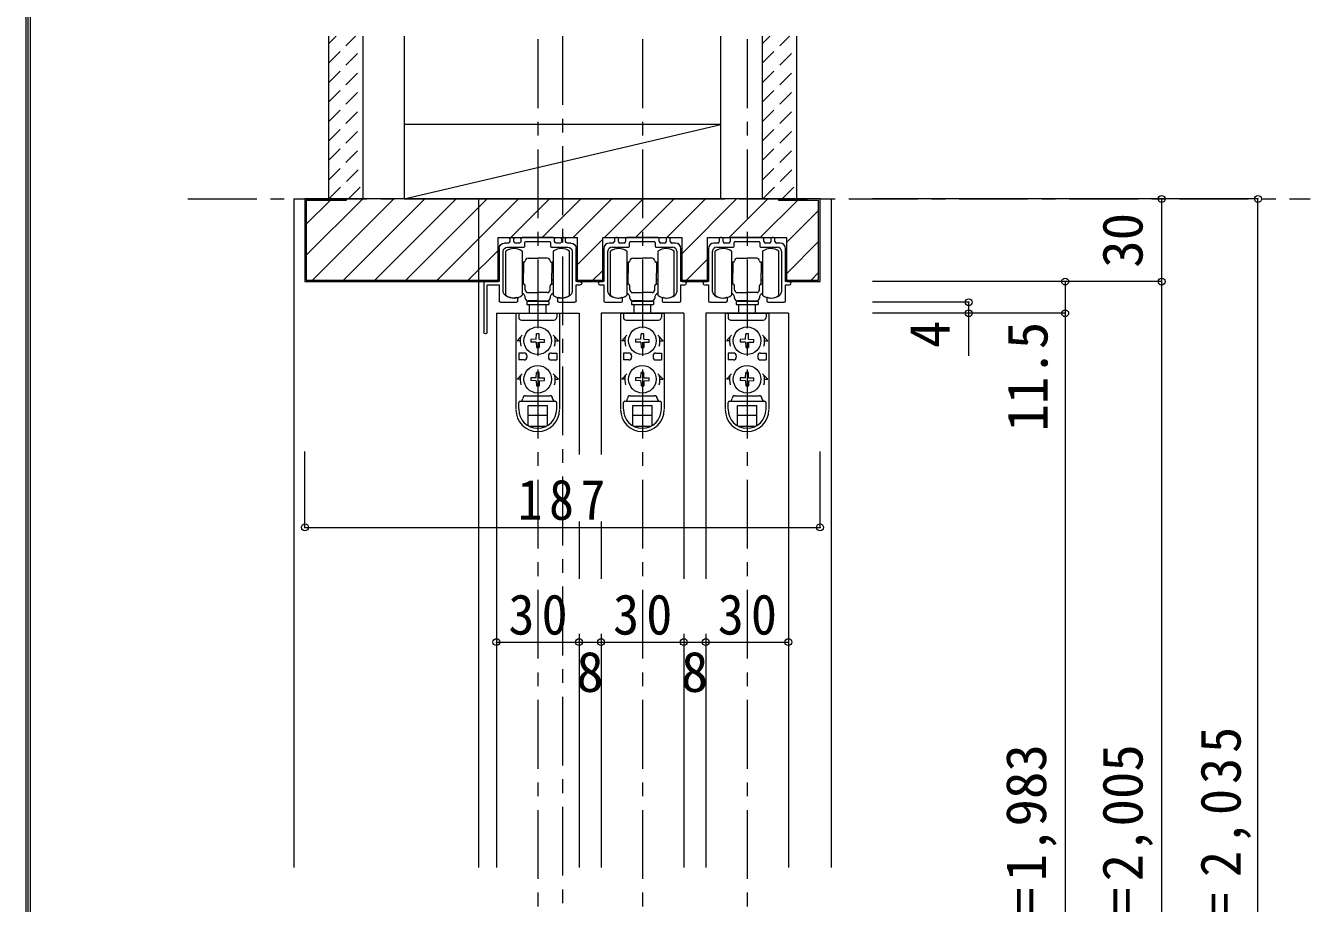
# Model space of a CAD drawing. Units: millimetres at full size, sheet at 1:5; details may follow other scales. Extents: x -973 to 977, y -718 to 696.
# Drawn here: x -973.3 to -507, y -317.6 to 1.3 of the extents above; entities that cross this region are included whole.
import ezdxf
from ezdxf.enums import TextEntityAlignment as Align

# ---------------------------------------------------------------- set-up
doc = ezdxf.new("R2010")
doc.units = ezdxf.units.MM
doc.header["$LTSCALE"] = 5
doc.header["$PDMODE"] = 32
doc.header["$PDSIZE"] = 2.5
doc.linetypes.add('CHAIN1', pattern=[8, 5, -1, 1, -1])
doc.linetypes.add('DASHED1', pattern=[1.8, 1.2, -0.6])
for name, color, linetype, lineweight in [('0-0_補助線', 3, 'Continuous', 9), ('0-1_通り芯', 4, 'CHAIN1', 9), ('0-2_柱', 7, 'Continuous', 9), ('0-3_仕上げ', 2, 'Continuous', 9), ('0-4_枠', 3, 'Continuous', 9), ('0-6_扉', 6, 'Continuous', 9), ('0-7_金物', 7, 'Continuous', 9), ('0-B_寸法', 7, 'Continuous', 9), ('0-C_ハッチ', 4, 'DASHED1', 9), ('F-0_補助線', 7, 'Continuous', 9)]:
    doc.layers.add(name, color=color, linetype=linetype, lineweight=lineweight)
doc.styles.add('ＭＳ ゴシック', font='')
doc.styles.get('ＭＳ ゴシック').set_extended_font_data('MS Gothic')

# ---------------------------------------------------------------- blocks, each defined once
blk = doc.blocks.new('レール金具(全般)')
at = {"layer": '0-7_金物', "lineweight": 18}
for p, q in [((-10.65, 6.888), (-12, 6.888)), ((-11, 5.388), (-4.95, 5.388)), ((-10.15, 8.388), (-10.15, 7.388)), ((-9.15, 8.888), (-9.65, 8.888)), ((-8.65, 7.388), (-8.65, 8.388)), ((-6.65, 6.888), (-8.15, 6.888)), ((-6.15, 8.388), (-6.15, 7.388)), ((5.65, 8.888), (-5.65, 8.888)), ((-4.65, 5.688), (-4.65, 7.088)), ((4.65, 7.088), (4.65, 5.688)), ((4.95, 5.388), (11, 5.388)), ((6.15, 7.388), (6.15, 8.388)), ((8.15, 6.888), (6.65, 6.888)), ((8.65, 8.388), (8.65, 7.388)), ((9.65, 8.888), (9.15, 8.888)), ((10.15, 7.388), (10.15, 8.388)), ((12, 6.888), (10.65, 6.888)), ((-12.5, -10.898), (-12.5, 3.888)), ((12.5, 3.888), (12.5, -10.898)), ((-7.15, -14.112), (-7.15, -13.224)), ((7.15, -13.224), (7.15, -14.112)), ((-13.5, -14.612), (-7.65, -14.612)), ((7.65, -14.612), (13.5, -14.612))]:
    blk.add_line(p, q, dxfattribs=at)
for points in [[(-14, 4.888), (-14, -7.112), (-15.4, -7.112)], [(-4.35, 7.388), (-0.3, 7.388), (0, 7.688), (0.3, 7.388), (4.35, 7.388)], [(15.4, -7.112), (14, -7.112), (14, 4.888)], [(-15.4, -8.312), (-14, -8.312), (-14, -14.112)], [(14, -14.112), (14, -8.312), (15.4, -8.312)]]:
    blk.add_lwpolyline(points, dxfattribs=at)
for centre, radius, start, end in [((-12, 4.888), 2, 90, 180), ((-11, 3.888), 1.5, 90, 180), ((-10.65, 7.388), 0.5, 270, 0), ((-9.65, 8.388), 0.5, 90, 180), ((-9.15, 8.388), 0.5, 0, 90), ((-8.15, 7.388), 0.5, 180, 270), ((-6.65, 7.388), 0.5, 270, 0), ((-5.65, 8.388), 0.5, 90, 180), ((-4.95, 5.688), 0.3, 270, 360), ((-4.35, 7.088), 0.3, 90, 180), ((4.35, 7.088), 0.3, 360, 90), ((4.95, 5.688), 0.3, 180, 270), ((5.65, 8.388), 0.5, 360, 90), ((6.65, 7.388), 0.5, 180, 270), ((8.15, 7.388), 0.5, 270, 360), ((9.15, 8.388), 0.5, 90, 180), ((9.65, 8.388), 0.5, 360, 90), ((10.65, 7.388), 0.5, 180, 270), ((11, 3.888), 1.5, 0, 90), ((12, 4.888), 2, 0, 90), ((-15.4, -7.712), 0.6, 90, 270), ((15.4, -7.712), 0.6, 270, 90), ((-12.2, -10.898), 0.3, 180, 192.08406), ((-10.538, -10.542), 2, 192.08406, 228.89829), ((-8.771, -8.112), 5, 231.94944, 269.54933), ((-8.85, -8.112), 5, 270.45826, 285.31651), ((-7.45, -13.224), 0.3, 360, 105.31651), ((7.45, -13.224), 0.3, 74.68349, 180), ((8.85, -8.112), 5, 254.68349, 269.54174), ((8.771, -8.112), 5, 270.45067, 308.05056), ((10.538, -10.542), 2, 311.10171, 347.91594), ((12.2, -10.898), 0.3, 347.91594, 0), ((-13.5, -14.112), 0.5, 180, 270), ((-7.65, -14.112), 0.5, 270, 0), ((7.65, -14.112), 0.5, 180, 270), ((13.5, -14.112), 0.5, 270, 0)]:
    blk.add_arc(centre, radius, start, end, dxfattribs=at)
blk = doc.blocks.new('レール金物(幕板付)')
at = {"layer": '0-7_金物', "lineweight": 18}
for p, q in [((-11.242, 8.347), (-11.242, 9.347)), ((-10.742, 9.847), (-10.242, 9.847)), ((-9.742, 9.347), (-9.742, 8.347)), ((-7.242, 8.347), (-7.242, 9.347)), ((-6.742, 9.847), (4.558, 9.847)), ((5.058, 9.347), (5.058, 8.347)), ((7.558, 8.347), (7.558, 9.347)), ((8.058, 9.847), (8.558, 9.847)), ((9.058, 9.347), (9.058, 8.347)), ((-13.592, 4.847), (-13.592, -9.939)), ((-13.092, 7.847), (-11.742, 7.847)), ((-6.042, 6.347), (-12.092, 6.347)), ((-9.242, 7.847), (-7.742, 7.847)), ((-5.742, 8.047), (-5.742, 6.647)), ((3.558, 6.647), (3.558, 8.047)), ((9.908, 6.347), (3.858, 6.347)), ((5.558, 7.847), (7.058, 7.847)), ((9.558, 7.847), (10.908, 7.847)), ((11.408, -9.939), (11.408, 4.847)), ((17.308, -24.553), (17.308, -7.553)), ((18.508, -6.353), (18.508, -24.553)), ((-8.742, -13.653), (-14.592, -13.653)), ((-8.242, -12.265), (-8.242, -13.153)), ((6.058, -13.153), (6.058, -12.265)), ((6.437, -11.975), (7.679, -12.153)), ((12.408, -13.653), (6.558, -13.653))]:
    blk.add_line(p, q, dxfattribs=at)
for points in [[(-16.492, -6.153), (-15.092, -6.153), (-15.092, 5.847)], [(3.258, 8.347), (-0.792, 8.347), (-1.092, 8.647), (-1.392, 8.347), (-5.442, 8.347)], [(12.908, 5.847), (12.908, -6.153), (18.308, -6.153)], [(-15.092, -13.153), (-15.092, -7.353), (-16.492, -7.353)], [(17.108, -7.353), (12.908, -7.353), (12.908, -13.153)]]:
    blk.add_lwpolyline(points, dxfattribs=at)
for centre, radius, start, end in [((-10.742, 9.347), 0.5, 90, 180), ((-10.242, 9.347), 0.5, 0, 90), ((-6.742, 9.347), 0.5, 90, 180), ((4.558, 9.347), 0.5, 360, 90), ((8.058, 9.347), 0.5, 90, 180), ((8.558, 9.347), 0.5, 360, 90), ((-13.092, 5.847), 2, 90, 180), ((-12.092, 4.847), 1.5, 90, 180), ((-11.742, 8.347), 0.5, 270, 0), ((-9.242, 8.347), 0.5, 180, 270), ((-7.742, 8.347), 0.5, 270, 0), ((-6.042, 6.647), 0.3, 270, 360), ((-5.442, 8.047), 0.3, 90, 180), ((3.258, 8.047), 0.3, 360, 90), ((3.858, 6.647), 0.3, 180, 270), ((5.558, 8.347), 0.5, 180, 270), ((7.058, 8.347), 0.5, 270, 360), ((9.558, 8.347), 0.5, 180, 270), ((9.908, 4.847), 1.5, 0, 90), ((10.908, 5.847), 2, 0, 90), ((-16.492, -6.753), 0.6, 90, 270), ((17.108, -7.553), 0.2, 360, 90), ((18.308, -6.353), 0.2, 0, 90), ((-14.592, -13.153), 0.5, 180, 270), ((-13.292, -9.939), 0.3, 180, 192.08406), ((-11.63, -9.583), 2, 192.08406, 228.89829), ((-9.863, -7.153), 5, 231.94944, 270), ((-9.95, -7.112), 5.042, 270.99736, 285.28454), ((-8.742, -13.153), 0.5, 270, 0), ((-8.542, -12.265), 0.3, 360, 105.31651), ((6.358, -12.265), 0.3, 74.68349, 180), ((6.558, -13.153), 0.5, 180, 270), ((7.679, -7.153), 5, 270, 308.05056), ((9.446, -9.583), 2, 311.10171, 347.91594), ((11.108, -9.939), 0.3, 347.91594, 0), ((12.408, -13.153), 0.5, 270, 360), ((17.908, -24.553), 0.6, 180, 0)]:
    blk.add_arc(centre, radius, start, end, dxfattribs=at)
blk = doc.blocks.new('戸車(上吊)②')
at = {"layer": '0-7_金物'}
for p, q in [((-11.593, 11.517), (-11.593, 27.517)), ((-5.593, 27.517), (-5.593, 19.517)), ((-5.593, 23.517), (-5.293, 23.517)), ((-5.093, 23.317), (-5.293, 23.517)), ((-5.093, 23.517), (-5.093, 19.517)), ((-4.993, 23.517), (-5.093, 23.517)), ((-3.493, 25.017), (0.007, 25.017)), ((3.507, 25.017), (0.007, 25.017)), ((5.007, 23.517), (5.107, 23.517)), ((5.107, 23.517), (5.107, 19.517)), ((5.107, 23.317), (5.307, 23.517)), ((5.607, 23.517), (5.307, 23.517)), ((5.607, 27.517), (5.607, 19.517)), ((11.607, 11.517), (11.607, 27.517)), ((-5.593, 22.017), (-5.093, 22.017)), ((-5.593, 19.517), (-5.593, 11.517)), ((-5.293, 22.017), (-5.093, 22.217)), ((-5.093, 15.517), (-5.093, 19.517)), ((5.307, 22.017), (5.107, 22.217)), ((5.607, 22.017), (5.107, 22.017)), ((5.107, 15.517), (5.107, 19.517)), ((5.607, 19.517), (5.607, 11.517)), ((-5.593, 17.017), (-5.093, 17.017)), ((-5.593, 15.517), (-5.293, 15.517)), ((-5.093, 16.817), (-5.293, 17.017)), ((-5.093, 15.717), (-5.293, 15.517)), ((-4.993, 15.517), (-5.093, 15.517)), ((-4.493, 13.517), (-4.493, 15.017)), ((4.507, 13.517), (4.507, 15.017)), ((5.007, 15.517), (5.107, 15.517)), ((5.107, 16.817), (5.307, 17.017)), ((5.607, 17.017), (5.107, 17.017)), ((5.107, 15.717), (5.307, 15.517)), ((5.607, 15.517), (5.307, 15.517)), ((-3.493, 12.517), (0.007, 12.517)), ((0.007, 9.517), (-3.493, 9.517)), ((-2.993, 9.517), (-2.993, 9.217)), ((3.507, 12.517), (0.007, 12.517)), ((0.007, 9.517), (3.507, 9.517)), ((3.007, 9.517), (3.007, 9.217)), ((-7.892, 5.017), (-7.892, -29.883)), ((-7.849, 5.017), (7.951, 5.017)), ((-6.892, 5.017), (-6.892, 3.517)), ((-3.993, 9.217), (-3.993, 8.217)), ((4.007, 9.217), (-3.993, 9.217)), ((-3.993, 8.217), (4.007, 8.217)), ((-2.993, 5.017), (-2.993, 8.217)), ((3.007, 8.217), (3.007, 5.017)), ((4.007, 9.217), (4.007, 8.217)), ((6.908, 5.017), (6.908, 3.517)), ((7.908, 5.017), (7.908, -29.883)), ((-5.892, 2.517), (5.908, 2.517)), ((-5.649, -2.983), (-7.492, -4.983)), ((-0.512, -4.463), (-2.442, -4.497)), ((-2.442, -4.497), (-2.442, -5.469)), ((-0.512, -4.463), (-0.478, -2.533)), ((0.494, -2.533), (-0.478, -2.533)), ((0.528, -4.463), (0.494, -2.533)), ((0.528, -4.463), (2.458, -4.497)), ((2.458, -5.469), (2.458, -4.497)), ((5.665, -2.983), (7.508, -4.983)), ((-6.392, -4.983), (-7.492, -4.983)), ((-0.512, -5.502), (-2.442, -5.469)), ((-0.512, -5.502), (-0.478, -7.433)), ((-0.478, -7.433), (0.494, -7.433)), ((0.528, -5.502), (0.494, -7.433)), ((0.528, -5.502), (2.458, -5.469)), ((6.408, -4.983), (7.508, -4.983)), ((-6.892, -9.483), (-6.892, -11.983)), ((-4.892, -9.483), (-6.892, -9.483)), ((-4.892, -11.983), (-6.892, -11.983)), ((-3.892, -10.483), (-3.892, -10.983)), ((3.908, -10.483), (3.908, -10.983)), ((4.908, -9.483), (6.908, -9.483)), ((4.908, -11.983), (6.908, -11.983)), ((6.908, -9.483), (6.908, -11.983)), ((-5.649, -16.983), (-7.492, -18.983)), ((-0.512, -18.463), (-2.442, -18.497)), ((-2.442, -18.497), (-2.442, -19.469)), ((-0.512, -18.463), (-0.478, -16.533)), ((0.494, -16.533), (-0.478, -16.533)), ((0.528, -18.463), (0.494, -16.533)), ((0.528, -18.463), (2.458, -18.497)), ((2.458, -19.469), (2.458, -18.497)), ((5.665, -16.983), (7.508, -18.983)), ((-6.392, -18.983), (-7.492, -18.983)), ((-0.512, -19.502), (-2.442, -19.469)), ((-0.512, -19.502), (-0.478, -21.433)), ((-0.478, -21.433), (0.494, -21.433)), ((0.528, -19.502), (0.494, -21.433)), ((0.528, -19.502), (2.458, -19.469)), ((6.408, -18.983), (7.508, -18.983)), ((-6.892, -29.883), (-6.892, -27.483)), ((-6.392, -26.983), (6.408, -26.983)), ((-4.392, -24.983), (4.408, -24.983)), ((6.908, -29.883), (6.908, -27.483)), ((-3.492, -28.483), (3.508, -28.483)), ((-3.492, -35.829), (-3.492, -28.483)), ((-3.492, -31.983), (3.508, -31.983)), ((3.508, -35.829), (3.508, -28.483)), ((-3.02, -36.083), (3.036, -36.083))]:
    blk.add_line(p, q, dxfattribs=at)
for centre in [(0.008, -4.983), (0.008, -18.983)]:
    blk.add_circle(centre, 5, dxfattribs=at)
for centre, radius, start, end in [((-8.593, 23.517), 5, 53.1301, 126.8699), ((8.607, 23.517), 5, 53.1301, 126.8699), ((-4.993, 24.017), 0.5, 270, 0), ((-3.493, 24.017), 1, 90, 180), ((3.507, 24.017), 1, 0, 90), ((5.007, 24.017), 0.5, 180, 270), ((-4.993, 15.017), 0.5, 0, 90), ((5.007, 15.017), 0.5, 90, 180), ((-8.593, 15.517), 5, 233.1301, 306.8699), ((-6.493, 10.517), 2, 0, 63.25632), ((-3.493, 13.517), 1, 180, 270), ((-3.493, 10.517), 1, 180, 270), ((3.507, 13.517), 1, 270, 0), ((3.507, 10.517), 1, 270, 0), ((6.507, 10.517), 2, 116.74368, 180), ((8.607, 15.517), 5, 233.1301, 306.8699), ((-5.892, 3.517), 1, 180, 270), ((5.908, 3.517), 1, 270, 0), ((0.008, -4.983), 6.4, 167.82427, 198.20996), ((0.008, -4.983), 6.4, 341.79004, 12.17573), ((-4.892, -10.483), 1, 0, 90), ((-4.892, -10.983), 1, 270, 0), ((4.908, -10.483), 1, 90, 180), ((4.908, -10.983), 1, 180, 270), ((0.008, -18.983), 6.4, 167.82427, 198.20996), ((0.008, -18.983), 6.4, 341.79004, 12.17573), ((-6.392, -27.483), 0.5, 90, 180), ((-6.392, -25.983), 1, 270, 0), ((-4.392, -25.983), 1, 90, 180), ((4.408, -25.983), 1, 0, 90), ((6.408, -25.983), 1, 180, 270), ((6.408, -27.483), 0.5, 0, 90), ((0.008, -30.083), 7.9, 180, 0), ((0.008, -29.883), 6.9, 180, 0)]:
    blk.add_arc(centre, radius, start, end, dxfattribs=at)

msp = doc.modelspace()

# ---------------------------------------------------------------- linework, layer by layer
at = {"layer": '0-0_補助線'}
for p, q in [((-801.864, -75.651), (-773.064, -75.651)), ((-801.864, -91.651), (-801.864, -75.651)), ((-773.064, -91.651), (-773.064, -75.651)), ((-763.864, -75.651), (-735.064, -75.651)), ((-763.864, -91.651), (-763.864, -75.651)), ((-735.064, -91.651), (-735.064, -75.651)), ((-725.864, -75.651), (-697.064, -75.651)), ((-697.064, -91.651), (-697.064, -75.651)), ((-773.064, -91.151), (-763.864, -91.151)), ((-773.064, -91.651), (-763.864, -91.651)), ((-735.064, -91.151), (-725.864, -91.151))]:
    msp.add_line(p, q, dxfattribs=at)
at = {"layer": '0-0_補助線', "color": 6}
for p, q in [((-802.464, -103.151), (-772.464, -103.151)), ((-734.464, -103.151), (-764.464, -103.151)), ((-696.464, -103.151), (-726.464, -103.151))]:
    msp.add_line(p, q, dxfattribs=at)
at = {"layer": '0-0_補助線'}
msp.add_lwpolyline([(-735.064, -91.651), (-725.864, -91.651), (-725.864, -75.651)], dxfattribs=at)
at = {"layer": '0-1_通り芯'}
for p, q in [((-787.464, -3.651), (-787.464, -555.5)), ((-778.464, -2.5), (-778.464, -593.959)), ((-749.464, -3.651), (-749.464, -555.5)), ((-711.464, -3.651), (-711.464, -555.5)), ((-914.464, -61.651), (-506.964, -61.651))]:
    msp.add_line(p, q, dxfattribs=at)
at = {"layer": '0-2_柱'}
for p, q in [((-835.964, -2.5), (-835.964, -61.651)), ((-720.964, -61.651), (-720.964, -2.5)), ((-720.964, -34.651), (-835.964, -34.651)), ((-835.964, -61.651), (-720.964, -34.651)), ((-835.964, -61.651), (-720.964, -61.651))]:
    msp.add_line(p, q, dxfattribs=at)
at = {"layer": '0-3_仕上げ'}
for p, q in [((-863.464, -2.5), (-863.464, -61.651)), ((-850.964, -2.5), (-850.964, -61.651)), ((-705.964, -2.5), (-705.964, -61.651)), ((-693.464, -2.5), (-693.464, -61.651)), ((-863.464, -61.651), (-850.964, -61.651)), ((-705.964, -61.651), (-693.464, -61.651))]:
    msp.add_line(p, q, dxfattribs=at)
at = {"layer": '0-4_枠', "color": 4}
for p, q in [((-875.964, -61.651), (-871.964, -61.651)), ((-875.964, -61.651), (-875.964, -304.576)), ((-808.964, -61.651), (-808.964, -304.576)), ((-684.964, -61.651), (-680.964, -61.651)), ((-680.964, -61.651), (-680.964, -304.576))]:
    msp.add_line(p, q, dxfattribs=at)
at = {"layer": '0-4_枠'}
for p, q in [((-871.464, -62.151), (-871.464, -91.151)), ((-699.964, -62.151), (-699.964, -61.651)), ((-685.464, -62.151), (-699.964, -62.151)), ((-685.464, -91.151), (-685.464, -62.151)), ((-684.964, -91.651), (-684.964, -61.651)), ((-871.964, -91.651), (-801.864, -91.651)), ((-871.464, -91.151), (-801.864, -91.151)), ((-697.064, -91.151), (-685.464, -91.151)), ((-697.064, -91.651), (-684.964, -91.651))]:
    msp.add_line(p, q, dxfattribs=at)
for points in [[(-684.964, -61.651), (-871.964, -61.651), (-871.964, -91.651)], [(-856.964, -61.651), (-856.964, -62.151), (-871.464, -62.151)]]:
    msp.add_lwpolyline(points, dxfattribs=at)
at = {"layer": '0-6_扉'}
for p, q in [((-802.464, -103.151), (-802.464, -304.576)), ((-772.464, -103.151), (-772.464, -154.501)), ((-764.464, -103.151), (-764.464, -154.501)), ((-734.464, -103.151), (-734.464, -199.651)), ((-726.464, -103.151), (-726.464, -199.651)), ((-696.464, -103.151), (-696.464, -304.576)), ((-772.464, -178.785), (-772.464, -199.651)), ((-764.464, -178.785), (-764.464, -199.651)), ((-772.464, -219.651), (-772.464, -304.576)), ((-764.464, -219.651), (-764.464, -304.576)), ((-734.464, -219.651), (-734.464, -304.576)), ((-726.464, -219.651), (-726.464, -304.576))]:
    msp.add_line(p, q, dxfattribs=at)
at = {"layer": '0-B_寸法', "color": 4}
for p, q in [((-525.964, -61.651), (-665.964, -61.651)), ((-560.964, -61.651), (-560.964, -555.5)), ((-525.964, -567.5), (-525.964, -61.651)), ((-560.964, -91.651), (-665.964, -91.651)), ((-595.964, -91.651), (-595.964, -555.5)), ((-630.964, -99.151), (-665.964, -99.151)), ((-630.964, -118.627), (-630.964, -99.151)), ((-595.964, -103.151), (-665.964, -103.151)), ((-871.964, -180.955), (-871.964, -153.397)), ((-684.964, -180.955), (-684.964, -153.397)), ((-871.964, -180.955), (-684.964, -180.955)), ((-802.464, -222.651), (-772.464, -222.651)), ((-772.464, -222.651), (-764.464, -222.651)), ((-764.464, -222.651), (-734.464, -222.651)), ((-734.464, -222.651), (-726.464, -222.651)), ((-726.464, -222.651), (-696.464, -222.651))]:
    msp.add_line(p, q, dxfattribs=at)
at = {"layer": '0-B_寸法'}
for p in [(-560.964, -61.651), (-525.964, -61.651), (-595.964, -91.651), (-560.964, -91.651), (-630.964, -99.151), (-630.964, -103.151), (-595.964, -103.151), (-871.964, -180.955), (-684.964, -180.955), (-802.464, -222.651), (-772.464, -222.651), (-764.464, -222.651), (-734.464, -222.651), (-726.464, -222.651), (-696.464, -222.651)]:
    msp.add_point(p, dxfattribs=at)
at = {"layer": '0-C_ハッチ'}
for p, q in [((-863.464, -5.301), (-860.663, -2.5)), ((-863.464, -12.372), (-853.592, -2.5)), ((-705.964, -5.301), (-703.163, -2.5)), ((-705.964, -12.372), (-696.092, -2.5)), ((-863.464, -19.443), (-850.964, -6.943)), ((-705.964, -19.443), (-693.464, -6.943)), ((-863.464, -26.514), (-850.964, -14.014)), ((-705.964, -26.514), (-693.464, -14.014)), ((-863.464, -33.585), (-850.964, -21.085)), ((-705.964, -33.585), (-693.464, -21.085)), ((-863.464, -40.656), (-850.964, -28.156)), ((-705.964, -40.656), (-693.464, -28.156)), ((-863.464, -47.727), (-850.964, -35.227)), ((-705.964, -47.727), (-693.464, -35.227)), ((-863.464, -54.798), (-850.964, -42.298)), ((-705.964, -54.798), (-693.464, -42.298)), ((-863.246, -61.651), (-850.964, -49.369)), ((-705.746, -61.651), (-693.464, -49.369)), ((-856.175, -61.651), (-850.964, -56.44)), ((-698.675, -61.651), (-693.464, -56.44))]:
    msp.add_line(p, q, dxfattribs=at)
at = {"layer": '0-C_ハッチ', "linetype": 'Continuous'}
for p, q in [((-871.464, -82.077), (-851.106, -61.72)), ((-871.464, -70.763), (-862.852, -62.151)), ((-869.224, -91.151), (-839.724, -61.651)), ((-857.91, -91.151), (-828.41, -61.651)), ((-846.597, -91.151), (-817.097, -61.651)), ((-835.283, -91.151), (-805.783, -61.651)), ((-823.969, -91.151), (-794.469, -61.651)), ((-797.156, -75.651), (-783.156, -61.651)), ((-785.842, -75.651), (-771.842, -61.651)), ((-774.528, -75.651), (-760.528, -61.651)), ((-763.214, -75.651), (-749.214, -61.651)), ((-751.901, -75.651), (-737.901, -61.651)), ((-740.587, -75.651), (-726.587, -61.651)), ((-735.064, -81.442), (-715.273, -61.651)), ((-717.96, -75.651), (-703.96, -61.651)), ((-706.646, -75.651), (-693.146, -62.151)), ((-697.064, -77.383), (-685.464, -65.783)), ((-773.064, -85.5), (-763.864, -76.3)), ((-697.064, -88.696), (-685.464, -77.096)), ((-812.656, -91.151), (-801.864, -80.359)), ((-733.46, -91.151), (-725.864, -83.555)), ((-767.401, -91.151), (-763.864, -87.614)), ((-688.205, -91.151), (-685.464, -88.41))]:
    msp.add_line(p, q, dxfattribs=at)
at = {"layer": 'F-0_補助線', "color": 6}
for p, q in [((-973.347, 695.833), (-973.347, -700.833)), ((-972.514, 695.833), (-972.514, -700.833)), ((-971.68, 695.833), (-971.68, -700.833))]:
    msp.add_line(p, q, dxfattribs=at)

# ---------------------------------------------------------------- block references
at = {"layer": '0-7_金物', "xscale": -1}
msp.add_blockref('レール金物(幕板付)', (-788.556, -85.498), dxfattribs=at)
at = {"layer": '0-7_金物'}
for name, p in [('レール金具(全般)', (-749.464, -84.539)), ('レール金具(全般)', (-711.464, -84.539)), ('戸車(上吊)②', (-787.471, -108.169)), ('戸車(上吊)②', (-749.471, -108.169)), ('戸車(上吊)②', (-711.471, -108.169))]:
    msp.add_blockref(name, p, dxfattribs=at)

# ---------------------------------------------------------------- texts
at = {"layer": '0-B_寸法', "style": 'ＭＳ ゴシック'}
for s, p in [('30', (-563.464, -86.651)), ('4', (-633.464, -115.783)), ('11.5', (-597.964, -146.151)), ('ＤＨ＝1,983', (-598.464, -369.576)), ('枠内＝2,005', (-563.464, -369.576))]:
    msp.add_text(s, height=14.66, rotation=90, dxfattribs=at).set_placement(p, align=Align.BOTTOM_LEFT)
for p in [(-773.464, -245.151), (-735.464, -245.151)]:
    msp.add_text('8', height=14.66, dxfattribs=at).set_placement(p, align=Align.BOTTOM_LEFT)
at = {"layer": '0-B_寸法', "char_height": 14.66, "attachment_point": 7, "style": 'ＭＳ ゴシック'}
for s, insert in [('\\T1.27;\\W0.9;187', (-794.714, -178.455)), ('\\T1.27;\\W0.95;30', (-798.089, -220.151)), ('\\T1.27;\\W0.95;30', (-760.089, -220.151)), ('\\T1.27;\\W0.95;30', (-722.089, -220.151))]:
    msp.add_mtext(s, dxfattribs=dict(at, insert=insert))
at = {"layer": '0-B_寸法', "insert": (-528.464, -375.826), "char_height": 14.66, "attachment_point": 7, "rotation": 90, "style": 'ＭＳ ゴシック'}
msp.add_mtext('\\T1.19;\\W0.95;枠外＝2,035', dxfattribs=at)

doc.saveas('drawing.dxf')
